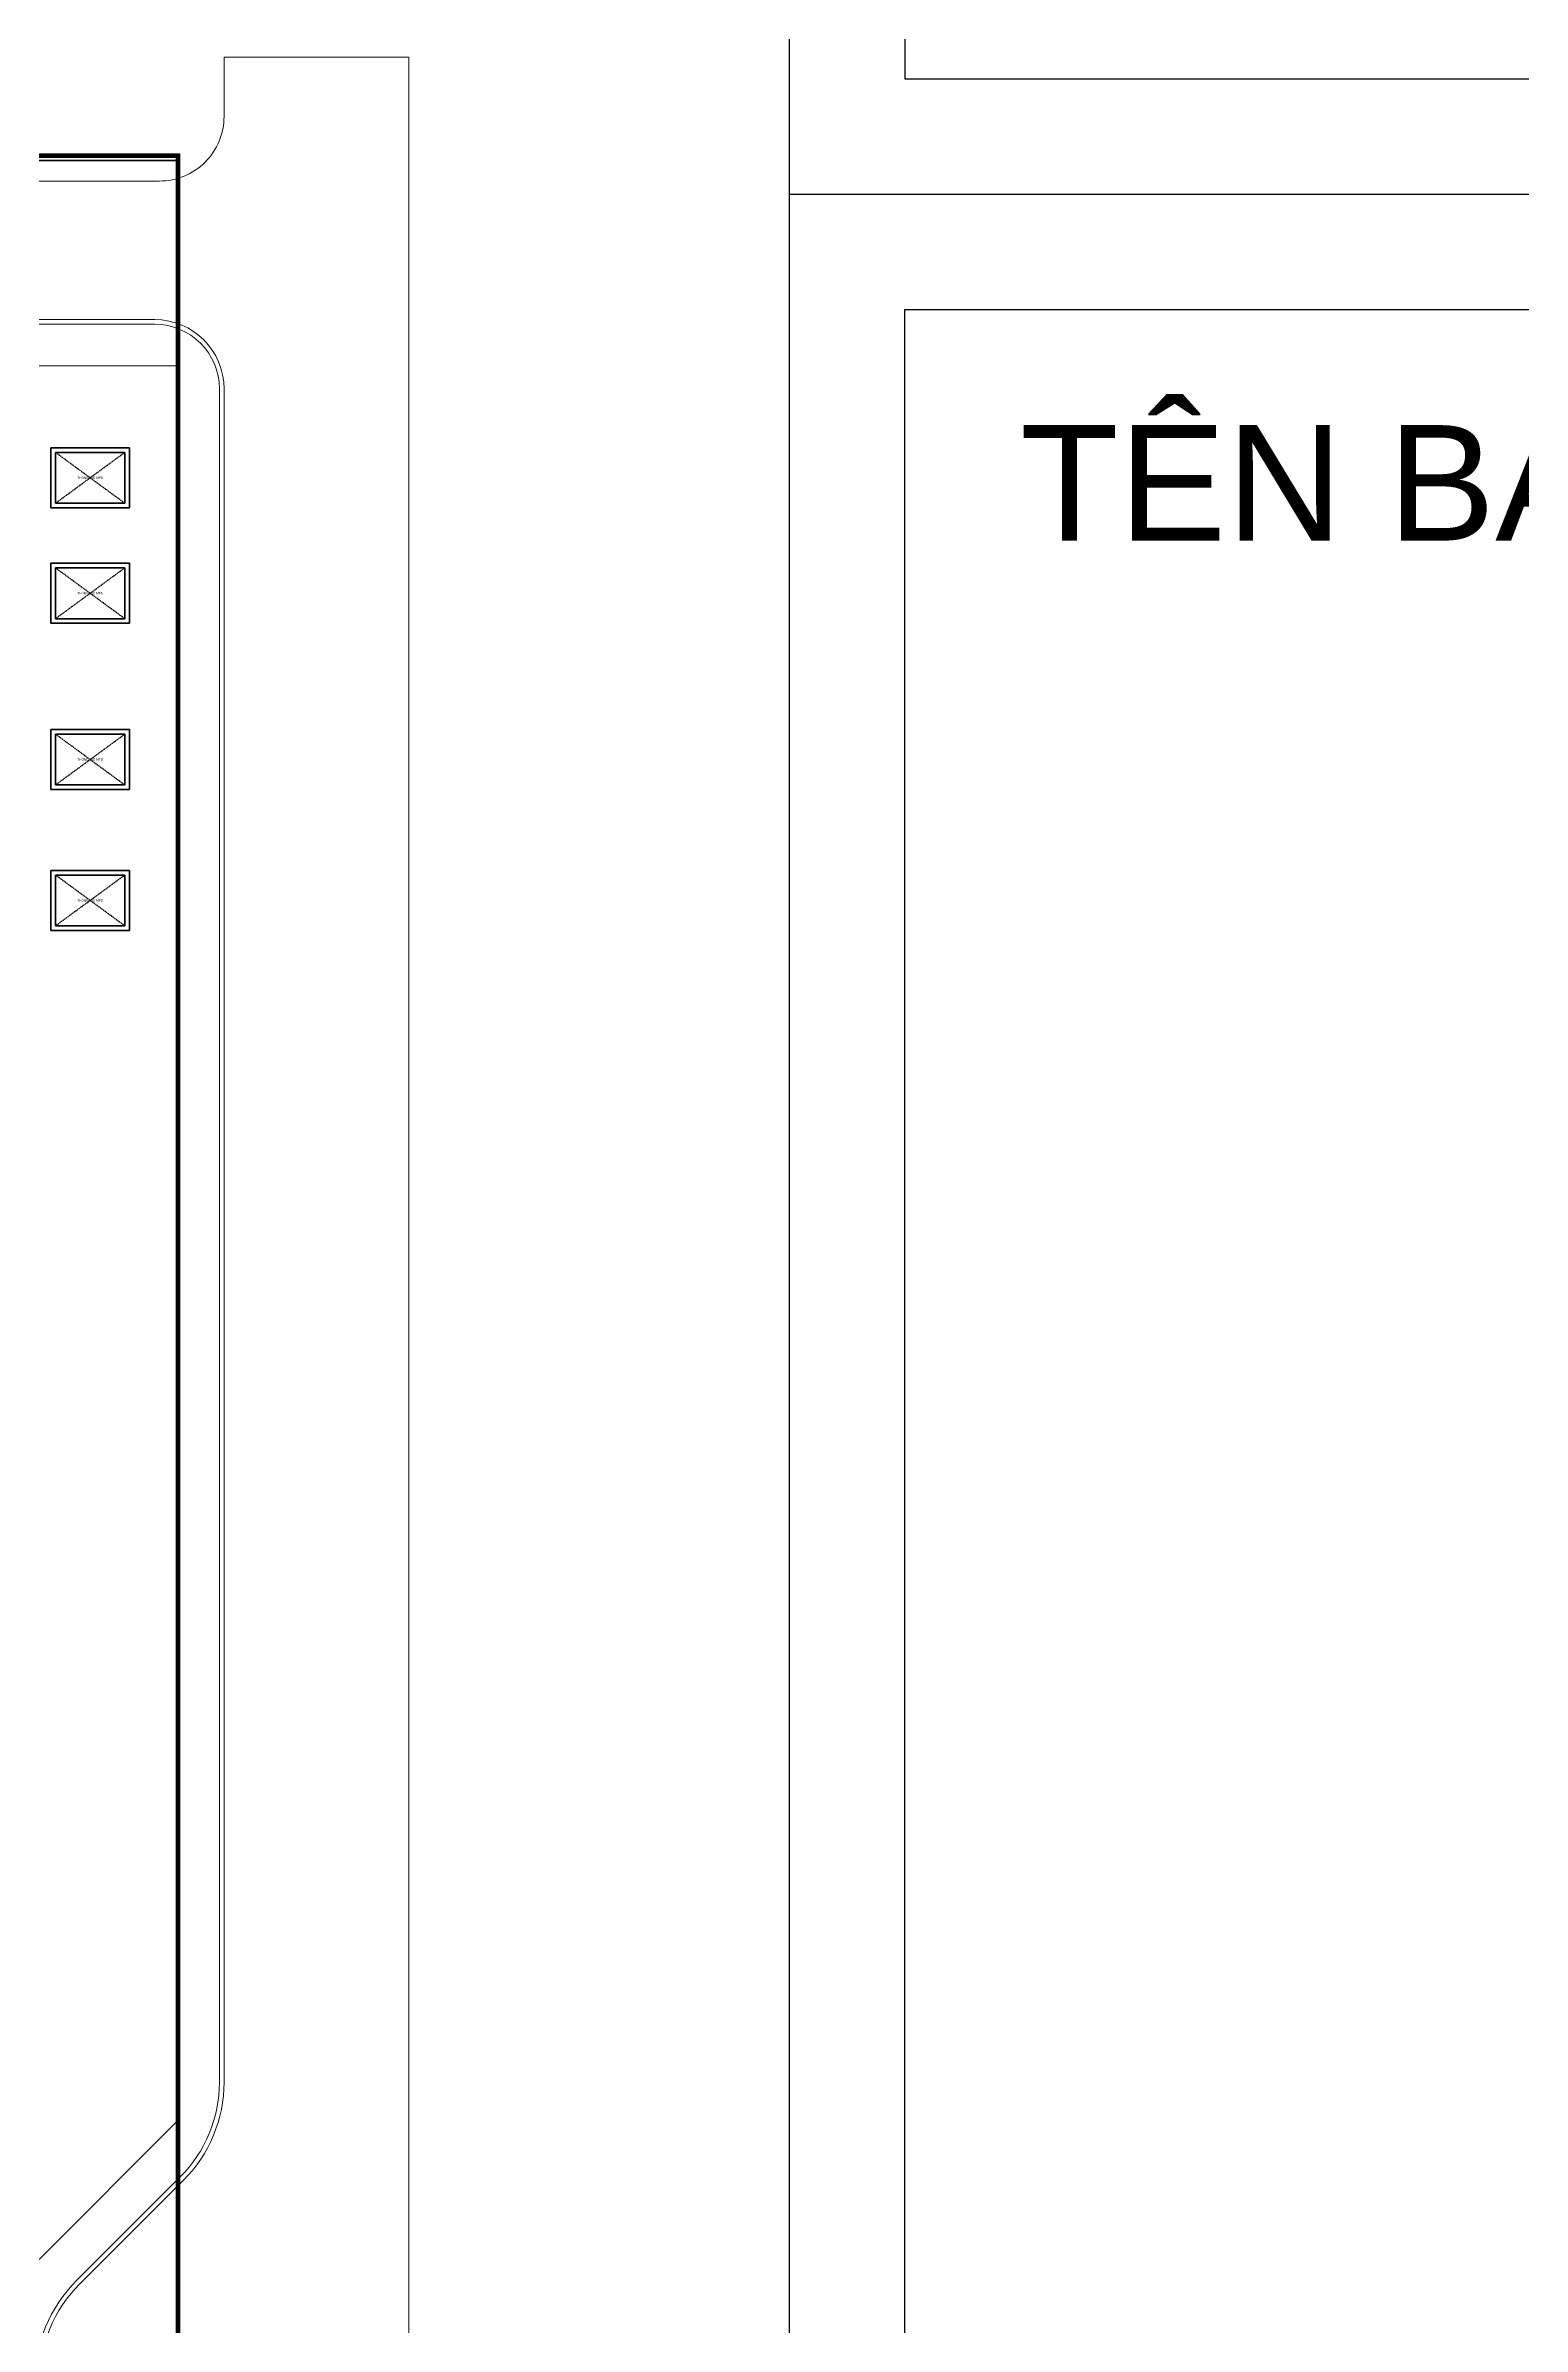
# Model space of a CAD drawing. Header units: millimetres. Extents: x 379264 to 1158416, y -283062 to 356890.
# Drawn here: x 685536 to 686815, y -27649 to -25674 of the extents above; entities that cross this region are included whole.
import ezdxf
from ezdxf.enums import TextEntityAlignment as Align

# ---------------------------------------------------------------- set-up
doc = ezdxf.new("R2010")
doc.units = ezdxf.units.MM
doc.linetypes.add('keyplan TANG 1$0$Core 1A$0$Hidden10.5', pattern=[1.5, 1, -0.5])
doc.linetypes.add('keyplan TANG 1$0$Ranh dat$0$HTT Divide', pattern=[18, 10, -2, 1, -2, 1, -2])
for name, color, linetype in [('04PM. THIN', 7, 'Continuous'), ('11PM. DIM', 2, 'Continuous'), ('BLOCK A - CHI TIET THANG 1$0$DnW', 20, 'Continuous'), ('keyplan TANG 1$0$Concrete Line', 250, 'Continuous'), ('keyplan TANG 1$0$Opening Hidden', 250, 'keyplan TANG 1$0$Core 1A$0$Hidden10.5'), ('keyplan TANG 1$0$Opening Line', 250, 'Continuous'), ('keyplan TANG 1$0$Opening Text', 250, 'Continuous')]:
    doc.layers.add(name, color=color, linetype=linetype)
for name, color, linetype, lineweight in [('keyplan TANG 1$0$Hatch vat lieu', 250, 'Continuous', 5), ('keyplan TANG 1$0$Net cat Tuong', 250, 'Continuous', 40), ('keyplan TANG 1$0$Net Thay khac', 250, 'Continuous', 15), ('keyplan TANG 1$0$Net thay Tuong', 250, 'Continuous', 20), ('keyplan TANG 1$0$Ranh dat$0$Ranh dat', 250, 'keyplan TANG 1$0$Ranh dat$0$HTT Divide', 40)]:
    doc.layers.add(name, color=color, linetype=linetype, lineweight=lineweight)
doc.styles.add('CHG_XX_Khung ten$0$A1 BORDER$0$ARIAL', font='arial.ttf')
doc.styles.add('keyplan TANG 1$0$VNI-HelveC', font='VHELVCN_0.TTF')

# ---------------------------------------------------------------- blocks, each defined once
blk = doc.blocks.new('CHG_XX_Khung ten')
for p, q in [((687, 577), (687, 17)), ((687, 107), (824, 107))]:
    blk.add_line(p, q)
at = {"linetype": 'Continuous'}
for points in [[(689, 109), (822, 109), (822, 138), (689, 138)], [(689, 105), (822, 105), (822, 57), (689, 57)]]:
    blk.add_lwpolyline(points, close=True, dxfattribs=at)
at = {"style": 'CHG_XX_Khung ten$0$A1 BORDER$0$ARIAL'}
blk.add_text('TÊN BẢN VẼ - DRAWING TITTLE', height=2, dxfattribs=at).set_placement((691, 102), align=Align.MIDDLE_LEFT)
blk = doc.blocks.new('*U1375')
at = {"layer": 'keyplan TANG 1$0$Opening Hidden'}
for p, q in [((0, 0), (3000, 2200)), ((3000, 0), (0, 2200))]:
    blk.add_line(p, q, dxfattribs=at)
at = {"layer": 'keyplan TANG 1$0$Opening Line'}
blk.add_lwpolyline([(0, 0), (3000, 0), (3000, 2200), (0, 2200)], close=True, dxfattribs=at)
at = {"layer": 'keyplan TANG 1$0$Opening Text', "style": 'keyplan TANG 1$0$VNI-HelveC'}
blk.add_attdef('OPENING', text='', height=100, dxfattribs=at).set_placement((1500, 1100), align=Align.MIDDLE_CENTER)
blk = doc.blocks.new('keyplan TANG 1$0$A$Cec98b088')
at = {"layer": 'keyplan TANG 1$0$Net cat Tuong'}
for p, q in [((102050, 151350), (102050, 148750)), ((105450, 151350), (102050, 151350)), ((102250, 151150), (102250, 148950)), ((105250, 151150), (102250, 151150)), ((105250, 148950), (105250, 151150)), ((105450, 148750), (105450, 151350)), ((102050, 148750), (105450, 148750)), ((102250, 148950), (105250, 148950)), ((102050, 146350), (102050, 143750)), ((105450, 146350), (102050, 146350)), ((105450, 143750), (105450, 146350)), ((102250, 146150), (102250, 143950)), ((105250, 146150), (102250, 146150)), ((105250, 143950), (105250, 146150)), ((102050, 143750), (105450, 143750)), ((102250, 143950), (105250, 143950)), ((102050, 139150), (102050, 136550)), ((105450, 139150), (102050, 139150)), ((102250, 138950), (102250, 136750)), ((105250, 138950), (102250, 138950)), ((105250, 136750), (105250, 138950)), ((105450, 136550), (105450, 139150)), ((102050, 136550), (105450, 136550)), ((102250, 136750), (105250, 136750)), ((102050, 133050), (102050, 130450)), ((105450, 133050), (102050, 133050)), ((102250, 132850), (102250, 130650)), ((105250, 132850), (102250, 132850)), ((105250, 130650), (105250, 132850)), ((105450, 130450), (105450, 133050)), ((102050, 130450), (105450, 130450)), ((102250, 130650), (105250, 130650))]:
    blk.add_line(p, q, dxfattribs=at)
at = {"layer": 'keyplan TANG 1$0$Opening Line'}
for p in [(102250, 148950), (102250, 143950), (102250, 136750), (102250, 130650)]:
    blk.add_blockref('*U1375', p, dxfattribs=at).add_auto_attribs({'OPENING': 'THOÂNG GIOÙ MFD'})
blk = doc.blocks.new('keyplan TANG 1')
at = {"layer": 'keyplan TANG 1$0$Hatch vat lieu'}
blk.add_lwpolyline([(101352, 67603.4, -0.1989309), (103167.9, 71987.9), (107650.6, 76470.7, 0.1989131), (109349.4, 80571.9), (109349.1, 153900, 0.4142122), (106549.1, 156700), (88996.8, 156700, 0.4142136), (87196.8, 154900, 0.4142136)], format="xyb", dxfattribs=at)
for points in [[(102050, 151350), (105450, 151350), (105450, 148750), (102050, 148750)], [(102050, 146350), (105450, 146350), (105450, 143750), (102050, 143750)], [(102050, 139150), (105450, 139150), (105450, 136550), (102050, 136550)], [(102050, 133050), (105450, 133050), (105450, 130450), (102050, 130450)]]:
    blk.add_lwpolyline(points, close=True, dxfattribs=at)
at = {"layer": 'keyplan TANG 1$0$Net cat Tuong'}
for p, q in [((-12366.9, 83068.5), (-12354.3, 163998.2)), ((-12354.3, 163998.2), (107549, 163991.8)), ((107549, 163991.8), (107549, 163891.8)), ((-12166.9, 83068.5), (-12154.3, 163798.2)), ((-12154.3, 163798.2), (107549, 163791.8)), ((107549, 163791.8), (107549, 163891.8)), ((-12366.9, 83068.5), (-12266.9, 83068.5)), ((-12166.9, 83068.5), (-12266.9, 83068.5))]:
    blk.add_line(p, q, dxfattribs=at)
at = {"layer": 'keyplan TANG 1$0$Net Thay khac'}
blk.add_line((109549, 168266.7), (117549, 168266.8), dxfattribs=at)
for points in [[(109549, 168266.7), (109549, 165700, -0.4142149), (106749, 162900), (-4407, 162900)], [(117549, 168266.8), (117549.8, -14005.5, 0.4142122)], [(101552, 67603.5, -0.1989309), (103309.3, 71846.5), (107792.1, 76329.3, 0.1989131), (109549.4, 80571.9), (109549.1, 153900, 0.4142122), (106549.1, 156900), (88996.8, 156900, 0.4142136), (86996.8, 154900)]]:
    blk.add_lwpolyline(points, format="xyb", dxfattribs=at)
at = {"layer": 'keyplan TANG 1$0$Net thay Tuong'}
for points in [[(107552.7, 163996.8), (107552.7, 162900)], [(86996.8, 154900.3), (107552.5, 154900), (107551.3, 78922.3)], [(101550, 72893.5), (107551.3, 78922.3)]]:
    blk.add_lwpolyline(points, dxfattribs=at)
at = {"layer": 'keyplan TANG 1$0$Ranh dat$0$Ranh dat', "ltscale": 0.1, "const_width": 200}
blk.add_lwpolyline([(107552.7, 163996.8), (107549.8, -12000), (-120672.6, -12000), (-121036.9, 70001.2), (-12359.3, 69993.1), (-12354.3, 163998.2), (107552.7, 163996.8)], close=True, dxfattribs=at)
at = {"layer": 'keyplan TANG 1$0$Concrete Line'}
blk.add_blockref('keyplan TANG 1$0$A$Cec98b088', (0, 0), dxfattribs=at)
blk = doc.blocks.new('A$C0EEF145F')
at = {"layer": 'BLOCK A - CHI TIET THANG 1$0$DnW', "xscale": 0.02, "yscale": 0.02, "zscale": 0.02}
blk.add_blockref('keyplan TANG 1', (-2616.7, 442.7), dxfattribs=at)

msp = doc.modelspace()

# ---------------------------------------------------------------- block references
at = {"layer": '04PM. THIN', "xscale": 50, "yscale": 50, "zscale": 50}
msp.add_blockref('CHG_XX_Khung ten', (651829.92, -31152.33), dxfattribs=at)

# ---------------------------------------------------------------- next in the draw order: block references
at = {"layer": '11PM. DIM'}
msp.add_blockref('A$C0EEF145F', (686116.33, -29491.67), dxfattribs=at)

doc.saveas('drawing.dxf')
